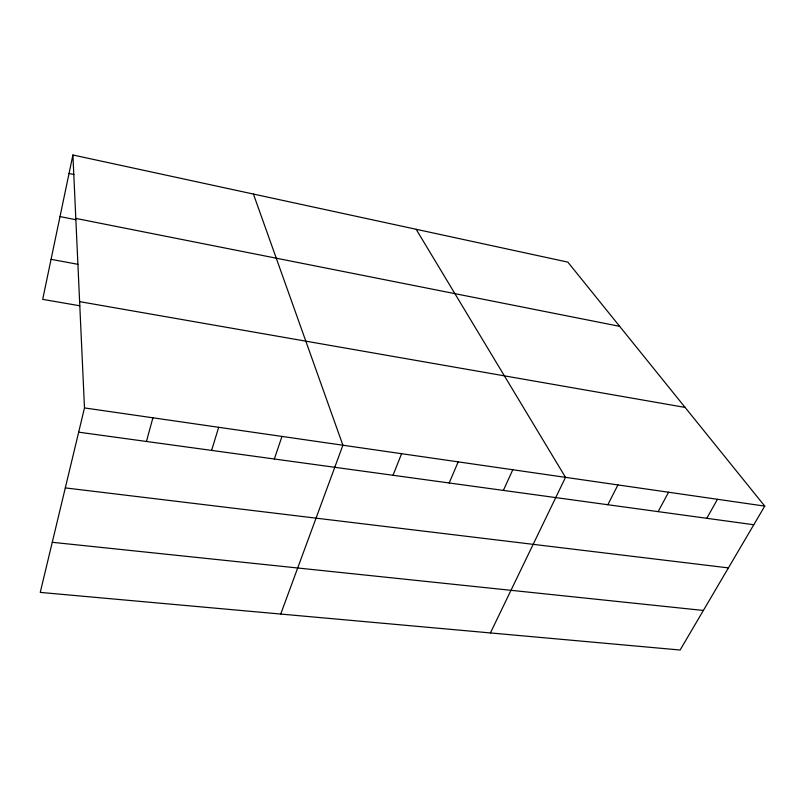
<?xml version="1.0" encoding="UTF-8"?>
<svg xmlns="http://www.w3.org/2000/svg" width="805" height="805" viewBox="0 0 805 805"><rect width="100%" height="100%" fill="white"/><g stroke="black" fill="none" stroke-linecap="round" stroke-linejoin="round"><path stroke-width="1.21" d="M72.903 154.983L84.485 407.924L40.25 592.4L680.104 650.017L764.75 506.114L567.837 262.118L72.903 154.983L42.685 299.349L79.776 305.789M146.44 441.472L152.91 417.805M211.614 450.408L218.678 427.294M274.344 459.011L281.971 436.431M280.724 614.054L342.9 445.225L253.414 194.055M393.011 475.282L401.594 453.698M449.18 482.98L458.196 461.869M503.387 490.416L512.795 469.748M490.406 632.941L565.502 477.355L416.145 229.284M607.825 504.735L617.938 484.922M658.138 511.638L668.563 492.237M706.77 518.309L717.466 499.291M52.265 542.298L703.379 610.452M65.306 487.9L728.404 567.897M78.669 432.174L753.792 524.749M84.485 407.924L764.75 506.114M79.615 301.644L685.105 407.421M51.057 259.331L77.934 264.312M60.013 216.575L75.72 219.685M75.801 218.417L619.659 326.337M69.029 173.498L73.929 174.534"/></g></svg>
